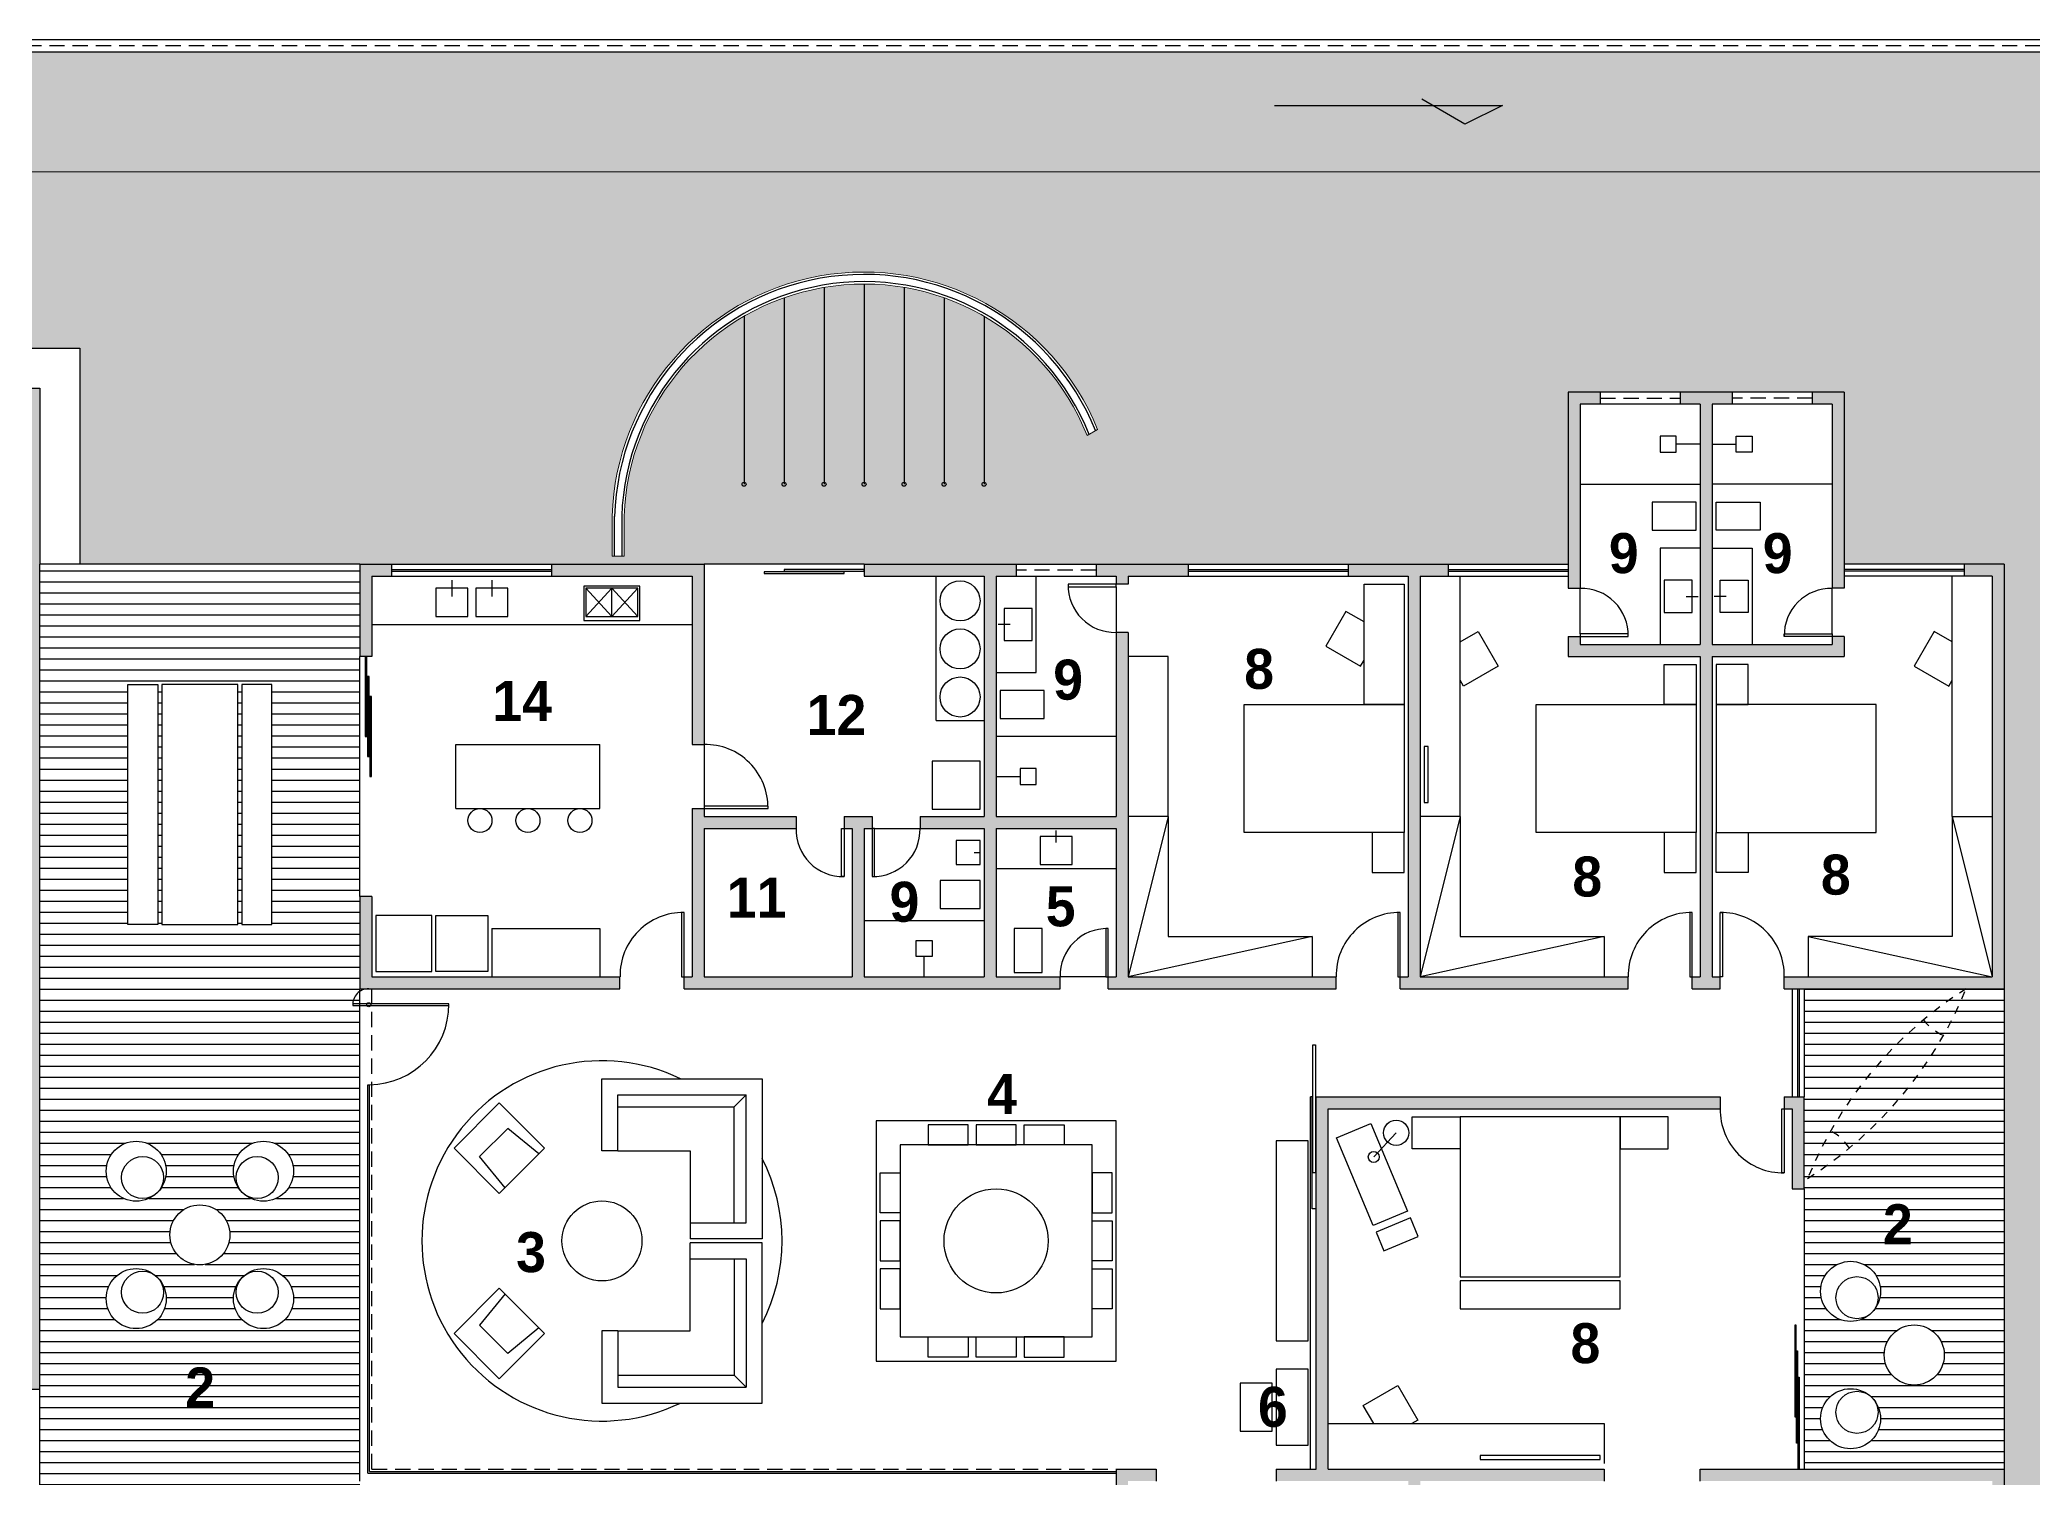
# Model space of a CAD drawing. Header units: feet. Extents: x 1734 to 1931, y 883 to 1088.
# Drawn here: x 1755.44 to 1780.34, y 1068.52 to 1086.47 of the extents above; entities that cross this region are included whole.
import ezdxf

# ---------------------------------------------------------------- set-up
doc = ezdxf.new("R2010")
doc.units = ezdxf.units.FT
doc.header["$LTSCALE"] = 0.3
doc.header["$MEASUREMENT"] = 0
doc.linetypes.add('DASHED2', pattern=[0.375, 0.25, -0.125])
doc.linetypes.add('HIDDEN', pattern=[9.525, 6.35, -3.175])
doc.layers.get('0').update_dxf_attribs({"linetype": 'CONTINUOUS'})
for name, color, linetype in [('02', 44, 'CONTINUOUS'), ('1', 1, 'CONTINUOUS'), ('2', 44, 'CONTINUOUS'), ('3', 3, 'CONTINUOUS'), ('5', 5, 'CONTINUOUS'), ('demolição', 140, 'DASHED2'), ('LAYOUT 2', 1, 'CONTINUOUS'), ('projecao', 8, 'HIDDEN'), ('Texto', 44, 'CONTINUOUS')]:
    doc.layers.add(name, color=color, linetype=linetype)
doc.styles.add('style1', font='GOTHIC.TTF')
pattern_1 = [(360, (2683.99825, -485.73251), (5e-17, 0.1375), [])]

msp = doc.modelspace()

# ---------------------------------------------------------------- hatches: boundary and pattern name
at = {"linetype": 'Continuous', "true_color": 0xbdcb95}
h = msp.add_hatch(color=253, dxfattribs=at)
h.paths.add_polyline_path([(1791.942, 1082.824, 0.414214), (1789.942, 1084.824), (1739.942, 1084.824, 0.414214), (1737.942, 1082.824), (1737.942, 1063.824, 0.414214), (1739.942, 1061.824), (1751.906, 1061.824, -0.131652), (1753.656, 1061.355), (1755.442, 1060.324), (1765.294, 1054.635), (1769.192, 1052.385, -0.267949), (1770.942, 1049.354), (1770.942, 1038.324, 0.414214), (1772.942, 1036.324), (1789.942, 1036.324, 0.414214), (1791.942, 1038.324)])
h.paths.add_polyline_path([(1768.892, 1063.324), (1768.892, 1060.474), (1765.742, 1060.474), (1765.709, 1062.273, -0.083534), (1764.519, 1055.199), (1755.442, 1060.439), (1755.442, 1063.224), (1765.688, 1063.224, -0.011002), (1765.709, 1062.273), (1765.742, 1063.324), (1755.442, 1063.324), (1755.442, 1067.124), (1748.442, 1067.124), (1748.442, 1063.324), (1741.442, 1063.324), (1741.442, 1067.624), (1740.542, 1067.624), (1740.542, 1074.624), (1741.442, 1074.624), (1741.442, 1079.924), (1748.442, 1079.924), (1748.442, 1082.624), (1755.942, 1082.624), (1755.942, 1079.924), (1774.542, 1079.924), (1774.542, 1082.074), (1777.992, 1082.074), (1777.992, 1079.924), (1779.992, 1079.924), (1779.992, 1063.324)], flags=16)
h.paths.add_polyline_path([(1768.529, 1081.533, 0.812596), (1762.744, 1080.524), (1762.744, 1080.024), (1762.593, 1080.024), (1762.593, 1080.524, -0.810376), (1768.66, 1081.609)], flags=16)
h.paths.add_polyline_path([(1762.497, 1080.073), (1762.497, 1080.461), (1762.152, 1080.461), (1762.152, 1080.073)], flags=24)
h.paths.add_polyline_path([(1762.497, 1079.773), (1762.497, 1080.161), (1762.152, 1080.161), (1762.152, 1079.773)], flags=8)
h.paths.add_polyline_path([(1768.897, 1080.482), (1768.897, 1080.994), (1768.552, 1080.994), (1768.552, 1080.482)], flags=24)
at = {"true_color": 0x004d66}
msp.add_hatch(color=138, dxfattribs=at).paths.add_polyline_path([(1753.442, 1082.124), (1753.442, 1069.624), (1755.442, 1069.624), (1755.442, 1079.924), (1755.442, 1082.124)])
at = {"linetype": 'Continuous'}
h = msp.add_hatch(color=251, dxfattribs=at)
h.paths.add_polyline_path([(1774.542, 1082.074), (1774.542, 1079.624), (1774.692, 1079.624), (1774.692, 1081.924), (1774.942, 1081.924), (1774.942, 1082.074)])
h.paths.add_polyline_path([(1775.272, 1078.924), (1775.189, 1078.774), (1776.192, 1078.774), (1776.192, 1074.774), (1776.092, 1074.774), (1776.092, 1074.624), (1776.442, 1074.624), (1776.442, 1074.774), (1776.342, 1074.774), (1776.342, 1078.774), (1777.992, 1078.774), (1777.992, 1079.024), (1777.842, 1079.024), (1777.842, 1078.924), (1776.342, 1078.924), (1776.342, 1080.869), (1776.192, 1080.596), (1776.192, 1078.924)])
h.paths.add_polyline_path([(1774.692, 1078.924), (1774.692, 1079.024), (1774.542, 1079.024), (1774.542, 1078.774), (1775.189, 1078.774), (1775.272, 1078.924)])
h.paths.add_polyline_path([(1775.942, 1082.074), (1775.942, 1081.924), (1776.192, 1081.924), (1776.192, 1080.596), (1776.342, 1080.869), (1776.342, 1081.924), (1776.592, 1081.924), (1776.592, 1082.074)])
h.paths.add_polyline_path([(1777.592, 1082.074), (1777.592, 1081.924), (1777.842, 1081.924), (1777.842, 1079.624), (1777.992, 1079.624), (1777.992, 1082.074)])
h.paths.add_polyline_path([(1779.492, 1079.924), (1779.492, 1079.774), (1779.842, 1079.774), (1779.842, 1074.774), (1777.242, 1074.774), (1777.242, 1074.624), (1779.992, 1074.624), (1779.992, 1079.924)])
h = msp.add_hatch(color=251, dxfattribs=at)
h.paths.add_polyline_path([(1759.592, 1074.774), (1759.592, 1075.774), (1759.442, 1075.774), (1759.442, 1074.624), (1762.692, 1074.624), (1762.692, 1074.774)])
h.paths.add_polyline_path([(1763.592, 1076.874), (1763.592, 1074.774), (1763.492, 1074.774), (1763.492, 1074.624), (1768.192, 1074.624), (1768.192, 1074.774), (1767.392, 1074.774), (1767.392, 1076.624), (1768.892, 1076.624), (1768.892, 1074.774), (1768.792, 1074.774), (1768.792, 1074.624), (1771.642, 1074.624), (1771.642, 1074.774), (1769.042, 1074.774), (1769.042, 1079.074), (1768.892, 1079.074), (1768.892, 1076.774), (1767.392, 1076.774), (1767.392, 1079.774), (1767.642, 1079.774), (1767.642, 1079.924), (1765.742, 1079.924), (1765.742, 1079.774), (1767.242, 1079.774), (1767.242, 1076.774), (1766.442, 1076.774), (1766.442, 1076.624), (1767.242, 1076.624), (1767.242, 1074.774), (1765.742, 1074.774), (1765.742, 1076.624), (1765.842, 1076.624), (1765.842, 1076.774), (1765.492, 1076.774), (1765.492, 1076.624), (1765.592, 1076.624), (1765.592, 1074.774), (1763.742, 1074.774), (1763.742, 1076.624), (1764.892, 1076.624), (1764.892, 1076.774), (1763.742, 1076.774), (1763.742, 1076.874)])
h.paths.add_polyline_path([(1761.842, 1079.924), (1761.842, 1079.774), (1763.592, 1079.774), (1763.592, 1077.674), (1763.742, 1077.674), (1763.742, 1079.924)])
h.paths.add_polyline_path([(1759.442, 1079.924), (1759.442, 1078.774), (1759.592, 1078.774), (1759.592, 1079.774), (1759.842, 1079.774), (1759.842, 1079.924)])
h = msp.add_hatch(color=251, dxfattribs=at)
h.paths.add_polyline_path([(1768.642, 1079.924), (1768.642, 1079.774), (1768.892, 1079.774), (1768.892, 1079.674), (1769.042, 1079.674), (1769.042, 1079.774), (1769.792, 1079.774), (1769.792, 1079.924)])
h.paths.add_polyline_path([(1771.792, 1079.924), (1771.792, 1079.774), (1772.542, 1079.774), (1772.542, 1074.774), (1772.442, 1074.774), (1772.442, 1074.624), (1772.907, 1074.624), (1772.989, 1074.774), (1772.692, 1074.774), (1772.692, 1079.774), (1773.042, 1079.774), (1773.042, 1079.924)])
h.paths.add_polyline_path([(1772.989, 1074.774), (1772.907, 1074.624), (1775.292, 1074.624), (1775.292, 1074.774)])
h = msp.add_hatch(color=251, dxfattribs=at)
h.paths.add_polyline_path([(1776.342, 1063.474), (1776.342, 1065.474), (1776.192, 1065.474), (1776.192, 1063.474), (1775.442, 1063.474), (1775.442, 1063.324), (1779.992, 1063.324), (1779.992, 1064.724), (1779.842, 1064.724), (1779.842, 1063.474)])
h.paths.add_polyline_path([(1771.542, 1068.624), (1771.542, 1073.124), (1776.442, 1073.124), (1776.442, 1073.274), (1771.392, 1073.274), (1771.392, 1068.624), (1770.892, 1068.624), (1770.892, 1068.474), (1772.542, 1068.474), (1772.542, 1063.474), (1771.792, 1063.474), (1771.792, 1063.324), (1773.442, 1063.324), (1773.442, 1063.474), (1772.692, 1063.474), (1772.692, 1068.474), (1774.992, 1068.474), (1774.992, 1068.624)])
h.paths.add_polyline_path([(1776.192, 1068.624), (1776.192, 1068.474), (1779.842, 1068.474), (1779.842, 1067.224), (1779.992, 1067.224), (1779.992, 1068.624)])
msp.add_hatch(color=251, dxfattribs=at).paths.add_polyline_path([(1777.342, 1072.124), (1777.492, 1072.124), (1777.492, 1073.274), (1777.242, 1073.274), (1777.242, 1073.124), (1777.342, 1073.124)])
h = msp.add_hatch(color=251, dxfattribs=at)
h.paths.add_polyline_path([(1768.892, 1064.474), (1768.892, 1063.324), (1771.792, 1063.324), (1771.792, 1063.474), (1769.042, 1063.474), (1769.042, 1064.474)])
h.paths.add_polyline_path([(1768.892, 1068.624), (1768.892, 1067.474), (1769.042, 1067.474), (1769.042, 1068.474), (1769.392, 1068.474), (1769.392, 1068.624)])
at = {"layer": '1', "linetype": 'Continuous'}
h = msp.add_hatch(dxfattribs=at)
h.set_pattern_fill('ANSI31', color=8, scale=1.1, angle=315)
h.set_pattern_definition(pattern_1)
h.paths.add_polyline_path([(1755.442, 1079.924), (1755.442, 1063.324), (1759.442, 1063.324), (1759.442, 1064.324), (1759.442, 1068.474), (1759.442, 1074.624), (1759.442, 1075.774), (1759.442, 1078.774), (1759.442, 1079.924)])
h.paths.add_polyline_path([(1758.237, 1071.128, -1), (1758.237, 1070.378, -1)], flags=16)
h.paths.add_polyline_path([(1758.158, 1071.095, -1), (1758.158, 1070.57, -1)], flags=0)
h.paths.add_polyline_path([(1756.646, 1070.378, -1), (1756.646, 1071.128, -1)], flags=16)
h.paths.add_polyline_path([(1756.726, 1070.57, -1), (1756.726, 1071.095, -1)], flags=0)
h.paths.add_polyline_path([(1757.442, 1071.174, -1), (1757.442, 1071.924, -1)], flags=16)
h.paths.add_polyline_path([(1758.237, 1072.719, -1), (1758.237, 1071.969, -1)], flags=16)
h.paths.add_polyline_path([(1758.158, 1072.527, -1), (1758.158, 1072.002, -1)], flags=0)
h.paths.add_polyline_path([(1756.646, 1071.969, -1), (1756.646, 1072.719, -1)], flags=16)
h.paths.add_polyline_path([(1756.726, 1072.002, -1), (1756.726, 1072.527, -1)], flags=0)
h.paths.add_polyline_path([(1757.917, 1075.424), (1756.967, 1075.424), (1756.967, 1078.424), (1757.917, 1078.424)], flags=16)
h.paths.add_polyline_path([(1757.967, 1075.424), (1757.967, 1078.424), (1758.342, 1078.424), (1758.342, 1075.424)], flags=16)
h.paths.add_polyline_path([(1756.917, 1075.424), (1756.542, 1075.424), (1756.542, 1078.424), (1756.917, 1078.424)], flags=16)
h = msp.add_hatch(dxfattribs=at)
h.set_pattern_fill('ANSI31', color=8, scale=1.1, angle=315)
h.set_pattern_definition(pattern_1)
edge = h.paths.add_edge_path()
edge.add_arc((1778.071, 1070.844), 0.375, 90, 450)
edge = h.paths.add_edge_path()
edge.add_arc((1778.071, 1069.253), 0.375, 90, 450)
edge = h.paths.add_edge_path()
edge.add_arc((1778.867, 1070.049), 0.375, 90, 450)
h.paths.add_polyline_path([(1777.492, 1074.624), (1777.492, 1068.624), (1779.992, 1068.624), (1779.992, 1074.624)])
h = msp.add_hatch(dxfattribs=at)
h.set_pattern_fill('ANSI31', color=8, scale=1.1, angle=225)
h.set_pattern_definition([(270, (2683.99825, -485.73251), (0.1375, -4e-17), [])])
h.paths.add_polyline_path([(1748.442, 1069.624), (1748.442, 1067.124), (1755.442, 1067.124), (1755.442, 1069.624)])
at = {"layer": 'demolição', "linetype": 'Continuous'}
h = msp.add_hatch(color=255, dxfattribs=at)
h.dxf.hatch_style = 1
h.paths.add_polyline_path([(1793.442, 1082.824, 0.414214), (1789.942, 1086.324), (1739.942, 1086.324, 0.414214), (1736.442, 1082.824), (1736.442, 1063.824, 0.414214), (1739.942, 1060.324), (1751.906, 1060.324, -0.131652), (1752.906, 1060.056), (1755.442, 1058.592), (1763.809, 1053.761), (1768.442, 1051.086, -0.267949), (1769.442, 1049.354), (1769.442, 1038.324, 0.414214), (1772.942, 1034.824), (1789.942, 1034.824, 0.414214), (1793.442, 1038.324)])
h.paths.add_polyline_path([(1755.442, 1060.324), (1753.656, 1061.355, 0.131652), (1751.906, 1061.824), (1739.942, 1061.824, -0.414214), (1737.942, 1063.824), (1737.942, 1082.824, -0.414214), (1739.942, 1084.824), (1789.942, 1084.824, -0.414214), (1791.942, 1082.824), (1791.942, 1038.324, -0.414214), (1789.942, 1036.324), (1772.942, 1036.324, -0.414214), (1770.942, 1038.324), (1770.942, 1049.354, 0.267949), (1769.192, 1052.385), (1765.294, 1054.635)], flags=16)

# ---------------------------------------------------------------- linework, layer by layer
at = {"layer": '02', "ltscale": 11}
for p, q in [((1762.667, 1073.149), (1764.117, 1073.149)), ((1764.117, 1073.149), (1764.267, 1073.299)), ((1764.117, 1071.699), (1764.117, 1073.149)), ((1762.667, 1072.599), (1763.567, 1072.599)), ((1763.567, 1072.599), (1763.567, 1071.499)), ((1763.567, 1070.349), (1763.567, 1071.449)), ((1764.117, 1071.249), (1764.117, 1069.799)), ((1762.667, 1070.349), (1763.567, 1070.349)), ((1762.667, 1069.799), (1764.117, 1069.799)), ((1764.117, 1069.799), (1764.267, 1069.649)), ((1771.542, 1069.194), (1774.992, 1069.194)), ((1774.992, 1069.194), (1774.992, 1068.694))]:
    msp.add_line(p, q, dxfattribs=at)
for points in [[(1762.667, 1072.599), (1762.467, 1072.599), (1762.467, 1073.499), (1764.467, 1073.499), (1764.467, 1071.499), (1763.567, 1071.499)], [(1762.667, 1072.599), (1762.667, 1073.299), (1764.267, 1073.299)], [(1763.567, 1071.699), (1764.267, 1071.699), (1764.267, 1073.299), (1764.267, 1073.299)], [(1762.667, 1070.349), (1762.467, 1070.349), (1762.467, 1069.449), (1764.467, 1069.449), (1764.467, 1071.449), (1763.567, 1071.449)], [(1763.567, 1071.249), (1764.267, 1071.249), (1764.267, 1069.649), (1764.267, 1069.649)], [(1762.667, 1070.349), (1762.667, 1069.649), (1764.267, 1069.649)]]:
    msp.add_lwpolyline(points, dxfattribs=at)
for points in [[(1761.75, 1072.632), (1761.184, 1072.066), (1760.618, 1072.632), (1761.184, 1073.197)], [(1766.542, 1072.674), (1767.042, 1072.674), (1767.042, 1072.924), (1766.542, 1072.924)], [(1767.142, 1072.674), (1767.642, 1072.674), (1767.642, 1072.924), (1767.142, 1072.924)], [(1768.242, 1072.674), (1767.742, 1072.674), (1767.742, 1072.924), (1768.242, 1072.924)], [(1768.592, 1070.274), (1768.592, 1072.674), (1766.192, 1072.674), (1766.192, 1070.274)], [(1771.292, 1070.224), (1771.292, 1072.724), (1770.892, 1072.724), (1770.892, 1070.224)], [(1766.192, 1072.324), (1766.192, 1071.824), (1765.942, 1071.824), (1765.942, 1072.324)], [(1768.592, 1072.324), (1768.592, 1071.824), (1768.842, 1071.824), (1768.842, 1072.324)], [(1766.192, 1071.224), (1766.192, 1071.724), (1765.942, 1071.724), (1765.942, 1071.224)], [(1768.592, 1071.224), (1768.592, 1071.724), (1768.842, 1071.724), (1768.842, 1071.224)], [(1766.192, 1070.624), (1766.192, 1071.124), (1765.942, 1071.124), (1765.942, 1070.624)], [(1768.592, 1070.624), (1768.592, 1071.124), (1768.842, 1071.124), (1768.842, 1070.624)], [(1761.75, 1070.316), (1761.184, 1070.882), (1760.618, 1070.316), (1761.184, 1069.75)], [(1766.542, 1070.274), (1767.042, 1070.274), (1767.042, 1070.024), (1766.542, 1070.024)], [(1767.142, 1070.274), (1767.642, 1070.274), (1767.642, 1070.024), (1767.142, 1070.024)], [(1768.242, 1070.274), (1767.742, 1070.274), (1767.742, 1070.024), (1768.242, 1070.024)], [(1771.292, 1068.924), (1771.292, 1069.874), (1770.892, 1069.874), (1770.892, 1068.924)], [(1773.442, 1068.794), (1773.442, 1068.744), (1774.942, 1068.744), (1774.942, 1068.794)]]:
    msp.add_lwpolyline(points, close=True, dxfattribs=at)
for centre, radius in [((1756.646, 1072.344), 0.375), ((1758.237, 1072.344), 0.375), ((1767.392, 1071.474), 0.65), ((1757.442, 1071.549), 0.375), ((1762.467, 1071.474), 0.5), ((1756.646, 1070.753), 0.375), ((1758.237, 1070.753), 0.375), ((1778.071, 1070.844), 0.375), ((1778.867, 1070.049), 0.375), ((1778.071, 1069.253), 0.375)]:
    msp.add_circle(centre, radius, dxfattribs=at)
at = {"layer": '1', "linetype": 'Continuous', "lineweight": 13}
for p, q in [((1739.942, 1084.824), (1789.942, 1084.824)), ((1768.529, 1081.533), (1768.66, 1081.609)), ((1762.593, 1080.024), (1762.593, 1080.524)), ((1762.744, 1080.524), (1762.744, 1080.024)), ((1762.593, 1080.024), (1762.744, 1080.024))]:
    msp.add_line(p, q, dxfattribs=at)
at = {"layer": '1', "linetype": 'Continuous'}
for p, q in [((1765.242, 1083.382), (1765.242, 1080.924)), ((1765.742, 1083.424), (1765.742, 1080.924)), ((1766.242, 1083.382), (1766.242, 1080.924)), ((1764.742, 1083.252), (1764.742, 1080.924)), ((1766.742, 1083.252), (1766.742, 1080.924)), ((1764.242, 1083.022), (1764.242, 1080.924)), ((1767.242, 1083.022), (1767.242, 1080.924)), ((1748.442, 1082.624), (1755.942, 1082.624)), ((1755.942, 1082.624), (1755.942, 1079.924)), ((1753.442, 1082.124), (1755.442, 1082.124)), ((1755.442, 1082.124), (1755.442, 1079.924)), ((1755.442, 1063.324), (1755.442, 1079.924)), ((1759.442, 1079.924), (1755.442, 1079.924)), ((1759.842, 1079.859), (1761.842, 1079.859)), ((1759.842, 1079.839), (1761.842, 1079.839)), ((1765.742, 1079.924), (1763.742, 1079.924)), ((1759.442, 1075.774), (1759.442, 1078.774)), ((1759.442, 1068.474), (1759.442, 1074.624)), ((1777.342, 1074.624), (1777.342, 1073.274)), ((1777.407, 1074.624), (1777.407, 1073.274)), ((1777.427, 1074.624), (1777.427, 1073.274)), ((1777.492, 1074.624), (1777.492, 1073.274)), ((1779.992, 1074.624), (1779.992, 1068.624)), ((1759.542, 1068.574), (1759.542, 1073.424)), ((1759.542, 1073.424), (1759.562, 1073.424)), ((1759.562, 1068.594), (1759.562, 1073.424)), ((1760.937, 1072.526), (1761.29, 1072.879)), ((1761.679, 1072.561), (1761.29, 1072.879)), ((1761.255, 1072.137), (1760.937, 1072.526)), ((1777.492, 1072.124), (1777.492, 1068.624)), ((1761.255, 1070.811), (1760.937, 1070.422)), ((1760.937, 1070.422), (1761.29, 1070.068)), ((1761.679, 1070.387), (1761.29, 1070.068)), ((1748.442, 1069.624), (1755.442, 1069.624)), ((1759.542, 1068.574), (1768.892, 1068.574)), ((1759.562, 1068.594), (1768.892, 1068.594))]:
    msp.add_line(p, q, dxfattribs=at)
at = {"layer": '1'}
for p, q in [((1776.192, 1081.424), (1775.892, 1081.424)), ((1776.342, 1081.424), (1776.642, 1081.424)), ((1774.692, 1080.924), (1776.192, 1080.924)), ((1777.842, 1080.924), (1776.342, 1080.924)), ((1769.792, 1079.924), (1771.792, 1079.924)), ((1769.792, 1079.859), (1771.792, 1079.859)), ((1769.792, 1079.839), (1771.792, 1079.839)), ((1773.042, 1079.924), (1774.542, 1079.924)), ((1773.042, 1079.859), (1774.542, 1079.859)), ((1773.042, 1079.839), (1774.542, 1079.839)), ((1779.492, 1079.924), (1777.992, 1079.924)), ((1779.492, 1079.859), (1777.992, 1079.859)), ((1779.492, 1079.839), (1777.992, 1079.839)), ((1760.592, 1079.724), (1760.592, 1079.524)), ((1761.092, 1079.724), (1761.092, 1079.524)), ((1762.592, 1079.274), (1762.267, 1079.624)), ((1762.592, 1079.624), (1762.267, 1079.274)), ((1762.592, 1079.274), (1762.592, 1079.624)), ((1762.592, 1079.624), (1762.917, 1079.274)), ((1762.917, 1079.624), (1762.592, 1079.274)), ((1768.892, 1079.644), (1768.892, 1079.074)), ((1769.792, 1079.774), (1771.792, 1079.774)), ((1773.042, 1079.774), (1774.542, 1079.774)), ((1774.692, 1079.054), (1774.692, 1079.624)), ((1777.842, 1079.054), (1777.842, 1079.624)), ((1779.492, 1079.774), (1777.992, 1079.774)), ((1763.742, 1077.674), (1763.742, 1076.904)), ((1768.892, 1077.774), (1767.392, 1077.774)), ((1767.392, 1077.274), (1767.692, 1077.274)), ((1765.872, 1076.624), (1766.442, 1076.624)), ((1769.542, 1076.774), (1769.042, 1074.774)), ((1773.192, 1076.774), (1772.692, 1074.774)), ((1779.342, 1076.774), (1779.842, 1074.774)), ((1765.742, 1075.474), (1767.242, 1075.474)), ((1771.342, 1075.274), (1769.042, 1074.774)), ((1774.992, 1075.274), (1772.692, 1074.774)), ((1777.542, 1075.274), (1779.842, 1074.774)), ((1766.492, 1074.774), (1766.492, 1075.024)), ((1768.762, 1074.774), (1768.192, 1074.774))]:
    msp.add_line(p, q, dxfattribs=at)
for points in [[(1775.692, 1081.324), (1775.892, 1081.324), (1775.892, 1081.524), (1775.692, 1081.524)], [(1776.842, 1081.324), (1776.642, 1081.324), (1776.642, 1081.524), (1776.842, 1081.524)], [(1760.392, 1079.274), (1760.792, 1079.274), (1760.792, 1079.624), (1760.392, 1079.624)], [(1760.892, 1079.274), (1761.292, 1079.274), (1761.292, 1079.624), (1760.892, 1079.624)], [(1762.942, 1079.224), (1762.942, 1079.649), (1762.242, 1079.649), (1762.242, 1079.224)], [(1762.917, 1079.274), (1762.917, 1079.624), (1762.267, 1079.624), (1762.267, 1079.274)], [(1767.892, 1077.374), (1767.692, 1077.374), (1767.692, 1077.174), (1767.892, 1077.174)], [(1766.592, 1075.224), (1766.592, 1075.024), (1766.392, 1075.024), (1766.392, 1075.224)], [(1768.892, 1069.974), (1768.892, 1072.974), (1765.892, 1072.974), (1765.892, 1069.974)], [(1770.842, 1069.699), (1770.442, 1069.699), (1770.442, 1069.099), (1770.842, 1069.099)]]:
    msp.add_lwpolyline(points, close=True, dxfattribs=at)
at = {"layer": '1', "linetype": 'Continuous'}
for points in [[(1764.742, 1079.839), (1765.742, 1079.839), (1765.742, 1079.859), (1764.742, 1079.859)], [(1764.492, 1079.809), (1765.492, 1079.809), (1765.492, 1079.829), (1764.492, 1079.829)], [(1759.527, 1077.774), (1759.527, 1078.774), (1759.507, 1078.774), (1759.507, 1077.774)], [(1759.557, 1077.524), (1759.557, 1078.524), (1759.537, 1078.524), (1759.537, 1077.524)], [(1759.587, 1077.274), (1759.587, 1078.274), (1759.567, 1078.274), (1759.567, 1077.274)], [(1760.552, 1074.434), (1759.352, 1074.434), (1759.352, 1074.414), (1760.552, 1074.414)], [(1777.387, 1070.424), (1777.387, 1069.274), (1777.377, 1069.274), (1777.377, 1070.424)], [(1777.407, 1070.099), (1777.407, 1068.949), (1777.397, 1068.949), (1777.397, 1070.099)], [(1777.427, 1069.774), (1777.427, 1068.624), (1777.417, 1068.624), (1777.417, 1069.774)]]:
    msp.add_lwpolyline(points, close=True, dxfattribs=at)
for centre in [(1764.242, 1080.924), (1764.742, 1080.924), (1765.242, 1080.924), (1765.742, 1080.924), (1766.242, 1080.924), (1766.742, 1080.924), (1767.242, 1080.924), (1759.552, 1074.424)]:
    msp.add_circle(centre, 0.025, dxfattribs=at)
at = {"layer": '1'}
for centre, radius in [((1760.942, 1076.724), 0.15), ((1761.542, 1076.724), 0.15), ((1762.192, 1076.724), 0.15), ((1756.726, 1072.265), 0.263), ((1758.158, 1072.265), 0.263), ((1756.726, 1070.833), 0.263), ((1758.158, 1070.833), 0.263), ((1778.151, 1070.765), 0.263), ((1778.151, 1069.333), 0.263)]:
    msp.add_circle(centre, radius, dxfattribs=at)
at = {"layer": '1', "linetype": 'Continuous', "lineweight": 13}
for radius, start, end in [(3.15, 22.0989, 178.1808), (3, 21.7011, 178.0898)]:
    msp.add_arc((1765.742, 1080.424), radius, start, end, dxfattribs=at)
at = {"layer": '1'}
for centre, radius, start, end in [((1768.877, 1079.659), 0.585, 178.5312, 271.4688), ((1774.707, 1079.039), 0.585, 358.5312, 91.4688), ((1777.827, 1079.039), 0.585, 88.5312, 181.4688), ((1763.757, 1076.889), 0.785, 358.9053, 91.0947), ((1765.477, 1076.609), 0.585, 178.5312, 271.4688), ((1765.857, 1076.609), 0.585, 268.5312, 1.4688), ((1763.477, 1074.789), 0.785, 88.9053, 181.0947), ((1768.777, 1074.789), 0.585, 88.5312, 181.4688), ((1772.427, 1074.789), 0.785, 88.9053, 181.0947), ((1776.077, 1074.789), 0.785, 88.9053, 181.0947), ((1776.457, 1074.789), 0.785, 358.9053, 91.0947), ((1777.227, 1073.109), 0.785, 178.9053, 271.0947)]:
    msp.add_arc(centre, radius, start, end, dxfattribs=at)
at = {"layer": '1', "linetype": 'Continuous'}
for centre, radius, start, end in [((1759.552, 1074.424), 0.2, 89.9284, 182.866), ((1759.552, 1074.424), 1, 270.5729, 0.5729), ((1762.467, 1071.474), 2.25, 64.1581, 295.8419), ((1762.467, 1071.474), 2.25, 332.734, 27.266)]:
    msp.add_arc(centre, radius, start, end, dxfattribs=at)
at = {"layer": '2'}
for p, q in [((1775.692, 1080.124), (1775.692, 1078.924)), ((1776.192, 1080.124), (1775.692, 1080.124)), ((1776.342, 1080.124), (1776.842, 1080.124)), ((1776.842, 1080.124), (1776.842, 1078.924)), ((1759.842, 1079.924), (1761.842, 1079.924)), ((1759.842, 1079.774), (1761.842, 1079.774)), ((1766.642, 1077.974), (1766.642, 1079.774)), ((1767.892, 1078.574), (1767.892, 1079.774)), ((1773.192, 1076.774), (1773.192, 1079.774)), ((1779.342, 1076.774), (1779.342, 1079.774)), ((1759.592, 1079.174), (1763.592, 1079.174)), ((1769.542, 1078.774), (1769.042, 1078.774)), ((1769.542, 1076.774), (1769.542, 1078.774)), ((1767.392, 1078.574), (1767.892, 1078.574)), ((1766.642, 1077.974), (1767.242, 1077.974)), ((1760.642, 1077.674), (1762.442, 1077.674)), ((1760.642, 1076.874), (1760.642, 1077.674)), ((1762.442, 1076.874), (1762.442, 1077.674)), ((1760.642, 1076.874), (1762.442, 1076.874)), ((1769.542, 1076.774), (1769.042, 1076.774)), ((1769.542, 1076.774), (1769.542, 1075.274)), ((1773.192, 1076.774), (1772.692, 1076.774)), ((1773.192, 1076.774), (1773.192, 1075.274)), ((1779.342, 1076.774), (1779.342, 1075.274)), ((1779.342, 1076.774), (1779.842, 1076.774)), ((1767.392, 1076.124), (1768.892, 1076.124)), ((1761.092, 1075.374), (1761.092, 1074.774)), ((1761.092, 1075.374), (1762.442, 1075.374)), ((1762.442, 1075.374), (1762.442, 1074.774)), ((1769.542, 1075.274), (1771.342, 1075.274)), ((1771.342, 1075.274), (1771.342, 1074.774)), ((1773.192, 1075.274), (1774.992, 1075.274)), ((1774.992, 1075.274), (1774.992, 1074.774)), ((1779.342, 1075.274), (1777.542, 1075.274)), ((1777.542, 1075.274), (1777.542, 1074.774)), ((1772.392, 1072.824), (1772.112, 1072.522))]:
    msp.add_line(p, q, dxfattribs=at)
for points in [[(1776.142, 1080.349), (1776.142, 1080.699), (1775.592, 1080.699), (1775.592, 1080.349)], [(1776.392, 1080.349), (1776.392, 1080.699), (1776.942, 1080.699), (1776.942, 1080.349)], [(1768.892, 1079.644), (1768.892, 1079.674), (1768.292, 1079.674), (1768.292, 1079.644)], [(1771.992, 1078.174), (1771.992, 1079.674), (1772.492, 1079.674), (1772.492, 1078.174)], [(1774.692, 1079.054), (1774.692, 1079.024), (1775.292, 1079.024), (1775.292, 1079.054)], [(1777.842, 1079.054), (1777.842, 1079.024), (1777.242, 1079.024), (1777.242, 1079.054)], [(1775.742, 1078.174), (1775.742, 1078.674), (1776.142, 1078.674), (1776.142, 1078.174)], [(1776.792, 1078.174), (1776.792, 1078.674), (1776.392, 1078.674), (1776.392, 1078.174)], [(1756.542, 1075.424), (1756.542, 1078.424), (1756.917, 1078.424), (1756.917, 1075.424)], [(1757.917, 1075.424), (1757.917, 1078.424), (1756.967, 1078.424), (1756.967, 1075.424)], [(1758.342, 1075.424), (1758.342, 1078.424), (1757.967, 1078.424), (1757.967, 1075.424)], [(1767.442, 1078.349), (1767.442, 1077.999), (1767.992, 1077.999), (1767.992, 1078.349)], [(1770.492, 1076.574), (1770.492, 1078.174), (1772.492, 1078.174), (1772.492, 1076.574)], [(1774.142, 1076.574), (1774.142, 1078.174), (1776.142, 1078.174), (1776.142, 1076.574)], [(1778.392, 1076.574), (1778.392, 1078.174), (1776.392, 1078.174), (1776.392, 1076.574)], [(1772.792, 1077.649), (1772.742, 1077.649), (1772.742, 1076.949), (1772.792, 1076.949)], [(1766.592, 1077.466), (1766.592, 1076.866), (1767.192, 1076.866), (1767.192, 1077.466)], [(1763.742, 1076.874), (1764.542, 1076.874), (1764.542, 1076.904), (1763.742, 1076.904)], [(1765.462, 1076.624), (1765.492, 1076.624), (1765.492, 1076.024), (1765.462, 1076.024)], [(1765.872, 1076.624), (1765.842, 1076.624), (1765.842, 1076.024), (1765.872, 1076.024)], [(1772.092, 1076.574), (1772.092, 1076.074), (1772.492, 1076.074), (1772.492, 1076.574)], [(1775.742, 1076.574), (1775.742, 1076.074), (1776.142, 1076.074), (1776.142, 1076.574)], [(1776.792, 1076.574), (1776.792, 1076.074), (1776.392, 1076.074), (1776.392, 1076.574)], [(1766.692, 1075.974), (1766.692, 1075.624), (1767.192, 1075.624), (1767.192, 1075.974)], [(1760.342, 1075.537), (1759.642, 1075.537), (1759.642, 1074.837), (1760.342, 1074.837)], [(1760.392, 1075.537), (1761.042, 1075.537), (1761.042, 1074.837), (1760.392, 1074.837)], [(1763.492, 1074.774), (1763.492, 1075.574), (1763.462, 1075.574), (1763.462, 1074.774)], [(1767.617, 1074.824), (1767.967, 1074.824), (1767.967, 1075.374), (1767.617, 1075.374)], [(1768.762, 1074.774), (1768.792, 1074.774), (1768.792, 1075.374), (1768.762, 1075.374)], [(1772.442, 1074.774), (1772.442, 1075.574), (1772.412, 1075.574), (1772.412, 1074.774)], [(1776.092, 1074.774), (1776.092, 1075.574), (1776.062, 1075.574), (1776.062, 1074.774)], [(1776.442, 1074.774), (1776.442, 1075.574), (1776.472, 1075.574), (1776.472, 1074.774)], [(1771.352, 1072.324), (1771.352, 1073.924), (1771.382, 1073.924), (1771.382, 1072.324)], [(1777.242, 1073.124), (1777.242, 1072.324), (1777.212, 1072.324), (1777.212, 1073.124)], [(1772.077, 1072.941), (1772.534, 1071.846), (1772.106, 1071.667), (1771.648, 1072.762)], [(1773.192, 1072.624), (1772.592, 1072.624), (1772.592, 1073.024), (1773.192, 1073.024)], [(1773.192, 1071.024), (1775.192, 1071.024), (1775.192, 1073.024), (1773.192, 1073.024)], [(1775.192, 1072.624), (1775.792, 1072.624), (1775.792, 1073.024), (1775.192, 1073.024)], [(1772.667, 1071.528), (1772.57, 1071.76), (1772.142, 1071.581), (1772.239, 1071.349)], [(1773.192, 1070.974), (1773.192, 1070.624), (1775.192, 1070.624), (1775.192, 1070.974)]]:
    msp.add_lwpolyline(points, close=True, dxfattribs=at)
for points in [[(1771.992, 1079.204), (1771.765, 1079.335), (1771.515, 1078.902), (1771.948, 1078.652), (1771.992, 1078.727)], [(1773.192, 1078.954), (1773.418, 1079.085), (1773.668, 1078.652), (1773.235, 1078.402), (1773.192, 1078.477)], [(1779.342, 1078.954), (1779.115, 1079.085), (1778.865, 1078.652), (1779.298, 1078.402), (1779.342, 1078.477)], [(1772.112, 1069.194), (1771.981, 1069.42), (1772.414, 1069.67), (1772.664, 1069.237), (1772.589, 1069.194)]]:
    msp.add_lwpolyline(points, dxfattribs=at)
for centre, radius in [((1766.942, 1079.467), 0.25), ((1766.942, 1078.867), 0.25), ((1766.942, 1078.267), 0.25), ((1772.392, 1072.824), 0.158), ((1772.112, 1072.522), 0.0683)]:
    msp.add_circle(centre, radius, dxfattribs=at)
at = {"layer": '3'}
for p, q in [((1736.442, 1086.324), (1780.442, 1086.324)), ((1736.442, 1086.324), (1780.442, 1086.324)), ((1762.623, 1080.024), (1762.623, 1080.524)), ((1762.714, 1080.524), (1762.714, 1080.024)), ((1776.017, 1079.524), (1776.167, 1079.524)), ((1776.517, 1079.524), (1776.367, 1079.524)), ((1767.567, 1079.174), (1767.417, 1079.174)), ((1768.142, 1076.449), (1768.142, 1076.599)), ((1767.117, 1076.324), (1767.192, 1076.324))]:
    msp.add_line(p, q, dxfattribs=at)
at = {"layer": '3', "linetype": 'Continuous'}
for p, q in [((1771.322, 1068.624), (1771.322, 1073.274)), ((1771.342, 1073.274), (1771.322, 1073.274)), ((1771.342, 1071.874), (1771.342, 1073.274)), ((1771.392, 1071.874), (1771.342, 1071.874))]:
    msp.add_line(p, q, dxfattribs=at)
at = {"layer": '3'}
msp.add_lwpolyline([(1780.442, 1086.474), (1736.292, 1086.474), (1736.292, 1046.174), (1755.942, 1046.174)], dxfattribs=at)
for points in [[(1775.742, 1079.724), (1775.742, 1079.324), (1776.092, 1079.324), (1776.092, 1079.724)], [(1776.792, 1079.724), (1776.792, 1079.324), (1776.442, 1079.324), (1776.442, 1079.724)], [(1767.842, 1078.974), (1767.842, 1079.374), (1767.492, 1079.374), (1767.492, 1078.974)], [(1766.892, 1076.474), (1766.892, 1076.174), (1767.192, 1076.174), (1767.192, 1076.474)], [(1767.942, 1076.174), (1768.342, 1076.174), (1768.342, 1076.524), (1767.942, 1076.524)]]:
    msp.add_lwpolyline(points, close=True, dxfattribs=at)
for radius, start, end in [(3.12, 22.0224, 178.1808), (3.03, 21.7011, 178.0898)]:
    msp.add_arc((1765.742, 1080.424), radius, start, end, dxfattribs=at)
at = {"layer": '5', "linetype": 'Continuous'}
for p, q in [((1774.542, 1082.074), (1774.542, 1079.624)), ((1777.992, 1082.074), (1774.542, 1082.074)), ((1774.692, 1081.924), (1774.692, 1079.624)), ((1776.192, 1081.924), (1774.692, 1081.924)), ((1776.192, 1081.924), (1776.192, 1078.924)), ((1776.342, 1081.924), (1776.342, 1078.924)), ((1777.842, 1081.924), (1776.342, 1081.924)), ((1777.842, 1081.924), (1777.842, 1079.624)), ((1777.992, 1082.074), (1777.992, 1079.624)), ((1759.442, 1079.924), (1759.442, 1078.774)), ((1759.442, 1079.924), (1759.842, 1079.924)), ((1759.842, 1079.774), (1759.842, 1079.924)), ((1761.842, 1079.924), (1763.742, 1079.924)), ((1761.842, 1079.774), (1761.842, 1079.924)), ((1763.742, 1079.924), (1763.742, 1077.674)), ((1765.742, 1079.924), (1765.742, 1079.774)), ((1765.742, 1079.924), (1769.792, 1079.924)), ((1769.792, 1079.924), (1769.792, 1079.774)), ((1771.792, 1079.924), (1773.042, 1079.924)), ((1771.792, 1079.924), (1771.792, 1079.774)), ((1773.042, 1079.924), (1773.042, 1079.774)), ((1779.492, 1079.924), (1779.492, 1079.774)), ((1779.992, 1079.924), (1779.492, 1079.924)), ((1779.992, 1079.924), (1779.992, 1074.624)), ((1759.592, 1079.774), (1759.592, 1078.774)), ((1759.592, 1079.774), (1759.842, 1079.774)), ((1761.842, 1079.774), (1763.592, 1079.774)), ((1763.592, 1079.774), (1763.592, 1077.674)), ((1765.742, 1079.774), (1767.242, 1079.774)), ((1767.242, 1079.774), (1767.242, 1076.774)), ((1767.392, 1079.774), (1767.392, 1076.774)), ((1767.392, 1079.774), (1768.892, 1079.774)), ((1768.892, 1079.774), (1768.892, 1079.674)), ((1769.042, 1079.774), (1769.042, 1079.674)), ((1769.042, 1079.774), (1769.792, 1079.774)), ((1771.792, 1079.774), (1772.542, 1079.774)), ((1772.542, 1079.774), (1772.542, 1074.774)), ((1772.692, 1079.774), (1772.692, 1074.774)), ((1772.692, 1079.774), (1773.042, 1079.774)), ((1779.842, 1079.774), (1779.492, 1079.774)), ((1779.842, 1079.774), (1779.842, 1074.774)), ((1768.892, 1079.074), (1768.892, 1076.774)), ((1769.042, 1079.074), (1769.042, 1074.774)), ((1774.542, 1079.024), (1774.542, 1078.774)), ((1774.692, 1079.024), (1774.692, 1078.924)), ((1774.692, 1078.924), (1776.192, 1078.924)), ((1776.342, 1078.924), (1777.842, 1078.924)), ((1777.842, 1079.024), (1777.842, 1078.924)), ((1777.992, 1079.024), (1777.992, 1078.774)), ((1759.592, 1078.774), (1759.442, 1078.774)), ((1774.542, 1078.774), (1776.192, 1078.774)), ((1776.192, 1078.774), (1776.192, 1074.774)), ((1776.342, 1078.774), (1776.342, 1074.774)), ((1776.342, 1078.774), (1777.992, 1078.774)), ((1763.592, 1076.874), (1763.592, 1074.774)), ((1763.742, 1076.874), (1763.742, 1076.774)), ((1763.742, 1076.774), (1764.892, 1076.774)), ((1763.742, 1076.624), (1763.742, 1074.774)), ((1763.742, 1076.624), (1764.892, 1076.624)), ((1765.492, 1076.774), (1765.842, 1076.774)), ((1765.492, 1076.624), (1765.592, 1076.624)), ((1765.592, 1076.624), (1765.592, 1074.774)), ((1765.742, 1076.624), (1765.742, 1074.774)), ((1765.742, 1076.624), (1765.842, 1076.624)), ((1766.442, 1076.774), (1767.242, 1076.774)), ((1766.442, 1076.624), (1767.242, 1076.624)), ((1767.242, 1076.624), (1767.242, 1074.774)), ((1767.392, 1076.774), (1768.892, 1076.774)), ((1767.392, 1076.624), (1767.392, 1074.774)), ((1767.392, 1076.624), (1768.892, 1076.624)), ((1768.892, 1076.624), (1768.892, 1074.774)), ((1759.442, 1075.774), (1759.442, 1074.624)), ((1759.592, 1075.774), (1759.442, 1075.774)), ((1759.592, 1075.774), (1759.592, 1074.774)), ((1759.442, 1074.624), (1762.692, 1074.624)), ((1759.592, 1074.774), (1762.692, 1074.774)), ((1763.492, 1074.774), (1763.592, 1074.774)), ((1763.492, 1074.624), (1768.192, 1074.624)), ((1763.742, 1074.774), (1765.592, 1074.774)), ((1765.742, 1074.774), (1767.242, 1074.774)), ((1767.392, 1074.774), (1768.192, 1074.774)), ((1768.792, 1074.774), (1768.892, 1074.774)), ((1768.792, 1074.624), (1771.642, 1074.624)), ((1769.042, 1074.774), (1771.642, 1074.774)), ((1772.442, 1074.774), (1772.542, 1074.774)), ((1772.442, 1074.624), (1775.292, 1074.624)), ((1772.692, 1074.774), (1775.292, 1074.774)), ((1776.092, 1074.774), (1776.192, 1074.774)), ((1776.092, 1074.624), (1776.442, 1074.624)), ((1776.342, 1074.774), (1776.442, 1074.774)), ((1777.242, 1074.774), (1779.842, 1074.774)), ((1777.242, 1074.624), (1779.992, 1074.624)), ((1771.392, 1073.274), (1776.442, 1073.274)), ((1771.392, 1068.624), (1771.392, 1073.274)), ((1771.542, 1073.124), (1776.442, 1073.124)), ((1771.542, 1068.624), (1771.542, 1073.124)), ((1777.242, 1073.274), (1777.492, 1073.274)), ((1777.242, 1073.124), (1777.342, 1073.124)), ((1777.342, 1073.124), (1777.342, 1072.124)), ((1777.492, 1072.124), (1777.492, 1073.274)), ((1777.342, 1072.124), (1777.492, 1072.124)), ((1768.892, 1068.624), (1769.392, 1068.624)), ((1768.892, 1068.624), (1768.892, 1067.474)), ((1769.392, 1068.624), (1769.392, 1068.474)), ((1770.892, 1068.624), (1771.392, 1068.624)), ((1770.892, 1068.624), (1770.892, 1068.474)), ((1771.542, 1068.624), (1774.992, 1068.624)), ((1774.992, 1068.624), (1774.992, 1068.474)), ((1776.192, 1068.624), (1779.992, 1068.624)), ((1776.192, 1068.474), (1776.192, 1068.624)), ((1779.992, 1068.624), (1779.992, 1067.224))]:
    msp.add_line(p, q, dxfattribs=at)
at = {"layer": '5'}
for p, q in [((1769.042, 1079.674), (1768.892, 1079.674)), ((1774.542, 1079.624), (1774.692, 1079.624)), ((1777.992, 1079.624), (1777.842, 1079.624)), ((1769.042, 1079.074), (1768.892, 1079.074)), ((1774.542, 1079.024), (1774.692, 1079.024)), ((1777.992, 1079.024), (1777.842, 1079.024)), ((1763.592, 1077.674), (1763.742, 1077.674)), ((1763.592, 1076.874), (1763.742, 1076.874)), ((1764.892, 1076.774), (1764.892, 1076.624)), ((1765.492, 1076.774), (1765.492, 1076.624)), ((1765.842, 1076.774), (1765.842, 1076.624)), ((1766.442, 1076.774), (1766.442, 1076.624)), ((1762.692, 1074.624), (1762.692, 1074.774)), ((1763.492, 1074.624), (1763.492, 1074.774)), ((1768.192, 1074.624), (1768.192, 1074.774)), ((1768.792, 1074.624), (1768.792, 1074.774)), ((1771.642, 1074.624), (1771.642, 1074.774)), ((1772.442, 1074.624), (1772.442, 1074.774)), ((1775.292, 1074.624), (1775.292, 1074.774)), ((1776.092, 1074.624), (1776.092, 1074.774)), ((1776.442, 1074.624), (1776.442, 1074.774)), ((1777.242, 1074.624), (1777.242, 1074.774)), ((1776.442, 1073.274), (1776.442, 1073.124)), ((1777.242, 1073.274), (1777.242, 1073.124))]:
    msp.add_line(p, q, dxfattribs=at)
at = {"layer": 'LAYOUT 2', "linetype": 'Continuous'}
for p, q in [((1770.872, 1085.656), (1773.721, 1085.656)), ((1773.252, 1085.421), (1772.714, 1085.735)), ((1773.721, 1085.656), (1773.252, 1085.421))]:
    msp.add_line(p, q, dxfattribs=at)
at = {"layer": 'projecao', "ltscale": 0.1}
for p, q in [((1774.942, 1082.074), (1774.942, 1081.924)), ((1774.942, 1081.999), (1775.942, 1081.999)), ((1775.942, 1082.074), (1775.942, 1081.924)), ((1776.592, 1082.074), (1776.592, 1081.924)), ((1777.592, 1081.999), (1776.592, 1081.999)), ((1777.592, 1082.074), (1777.592, 1081.924)), ((1767.642, 1079.924), (1767.642, 1079.774)), ((1768.642, 1079.849), (1767.642, 1079.849)), ((1768.642, 1079.924), (1768.642, 1079.774)), ((1759.592, 1068.624), (1759.592, 1074.624)), ((1759.592, 1068.624), (1768.892, 1068.624))]:
    msp.add_line(p, q, dxfattribs=at)
msp.add_lwpolyline([(1755.942, 1046.249), (1768.367, 1046.249), (1768.367, 1034.749), (1793.517, 1034.749), (1793.517, 1086.399), (1736.367, 1086.399), (1736.367, 1046.249), (1755.942, 1046.249)], dxfattribs=at)
at = {"layer": 'projecao', "ltscale": 0.05}
for centre, radius, start, end in [((1774.807, 1076.545), 5.085, 302.4278, 337.7941), ((1782.242, 1070.332), 5.085, 122.4278, 157.7941), ((1779.472, 1074.61), 0.617, 217.5078, 247.208), ((1777.539, 1072.298), 0.617, 33.0139, 62.7141)]:
    msp.add_arc(centre, radius, start, end, dxfattribs=at)

# ---------------------------------------------------------------- texts
at = {"layer": 'Texto', "char_height": 0.1, "width": 2.00603, "attachment_point": 1, "style": 'style1'}
for s, insert in [('\\pxqc;\\P{\\fCentury Gothic|b1|i0|c0|p34;\\P\\H5x;\\C12;9}', (1774.233, 1080.647)), ('\\pxqc;\\P{\\fCentury Gothic|b1|i0|c0|p34;\\P\\H5x;\\C12;9}', (1776.157, 1080.647)), ('\\pxqc;\\P{\\fCentury Gothic|b1|i0|c0|p34;\\P\\H5x;\\C12;8}', (1769.676, 1079.201)), ('\\pxqc;\\P{\\fCentury Gothic|b1|i0|c0|p34;\\P\\H5x;\\C12;9}', (1767.289, 1079.067)), ('\\pxqc;\\P{\\fCentury Gothic|b1|i0|c0|p34;\\P\\H5x;\\C12;14}', (1760.466, 1078.802)), ('\\pxqc;\\P{\\fCentury Gothic|b1|i0|c0|p34;\\P\\H5x;\\C12;12}', (1764.395, 1078.626)), ('\\pxqc;\\P{\\fCentury Gothic|b1|i0|c0|p34;\\P\\H5x;\\C12;8}', (1773.777, 1076.608)), ('\\pxqc;\\P{\\fCentury Gothic|b1|i0|c0|p34;\\P\\H5x;\\C12;8}', (1776.883, 1076.632)), ('\\pxqc;\\P{\\fCentury Gothic|b1|i0|c0|p34;\\P\\H5x;\\C12;11}', (1763.396, 1076.343)), ('\\pxqc;\\P{\\fCentury Gothic|b1|i0|c0|p34;\\P\\H5x;\\C12;9}', (1765.244, 1076.293)), ('\\pxqc;\\P{\\fCentury Gothic|b1|i0|c0|p34;\\P\\H5x;\\C12;5}', (1767.196, 1076.236)), ('\\pxqc;\\P{\\fCentury Gothic|b1|i0|c0|p34;\\P\\H5x;\\C12;4}', (1766.462, 1073.893)), ('\\pxqc;\\P{\\fCentury Gothic|b1|i0|c0|p34;\\P\\H5x;\\C12;2}', (1777.658, 1072.265)), ('\\pxqc;\\P{\\fCentury Gothic|b1|i0|c0|p34;\\P\\H5x;\\C12;3}', (1760.577, 1071.918)), ('\\pxqc;\\P{\\fCentury Gothic|b1|i0|c0|p34;\\P\\H5x;\\C12;8}', (1773.754, 1070.78)), ('\\pxqc;\\P{\\fCentury Gothic|b1|i0|c0|p34;\\P\\H5x;\\C12;2}', (1756.442, 1070.227)), ('\\pxqc;\\P{\\fCentury Gothic|b1|i0|c0|p34;\\P\\H5x;\\C12;6}', (1769.848, 1069.985))]:
    msp.add_mtext(s, dxfattribs=dict(at, insert=insert))

doc.saveas('drawing.dxf')
